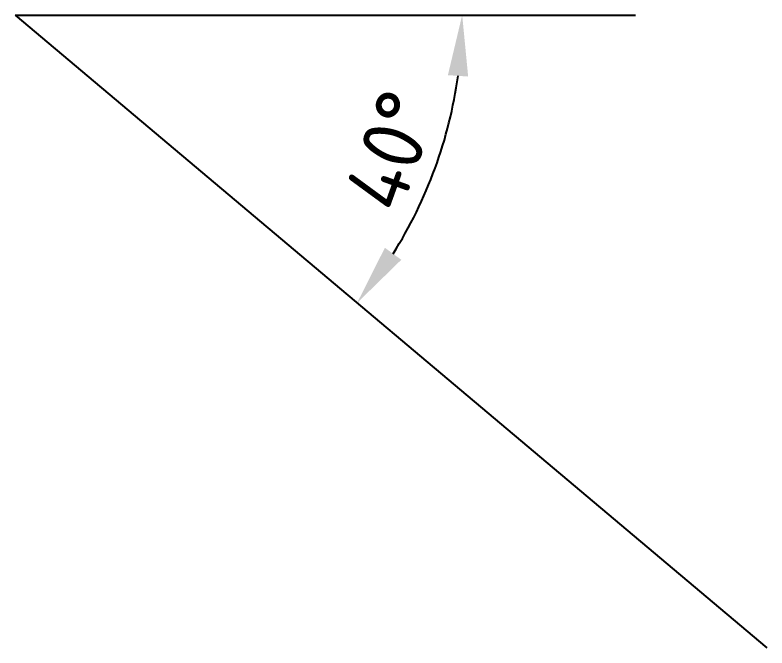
# Model space of a CAD drawing. Header units: metres. Extents: x 134219 to 139178, y 438661 to 444352.
# Drawn here: x 134838.47 to 134860.67, y 443552.05 to 443570.74 of the extents above; entities that cross this region are included whole.
import ezdxf

# ---------------------------------------------------------------- set-up
doc = ezdxf.new("R2010")
doc.units = ezdxf.units.M
doc.layers.get('DEFPOINTS').update_dxf_attribs({"color": 193})
doc.layers.add('X-XX-AL-ORIENTATIE-S', color=7, linetype='Continuous', lineweight=25)
doc.styles.add('ISO18', font='NLCS-ISO.ttf')
doc.dimstyles.new('UTD', dxfattribs={"dimtxt": 1.8, "dimasz": 1.8, "dimexe": 0, "dimexo": 0, "dimgap": 0.5, "dimtad": 1, "dimdec": 1, "dimzin": 1, "dimdsep": 46, "dimtxsty": 'ISO18', "dimcen": 2.5, "dimclrd": 256, "dimclre": 256, "dimclrt": 1, "dimadec": 0, "dimazin": 0, "dimtfac": 1, "dimtdec": 1, "dimtmove": 0, "dimatfit": 3, "dimfxl": 0, "dimlwd": -1, "dimlwe": -1, "dimarcsym": 0})

# ---------------------------------------------------------------- blocks, each defined once
blk = doc.blocks.new('*D129')
at = {"transparency": 16777216}
blk.add_arc((134941.458, 443611.058), 13.201, 327.7258, 352.1815, dxfattribs=at)
for points in [[(134954.238, 443609.283), (134954.836, 443609.242), (134954.66, 443611.058)], [(134952.862, 443603.832), (134952.378, 443604.186), (134951.557, 443602.557)]]:
    blk.add_solid(points, dxfattribs=at)
at = {"layer": 'DEFPOINTS', "color": 0, "transparency": 16777216}
for p in [(134941.458, 443611.058), (134941.458, 443611.058), (134959.78, 443611.058), (134953.249, 443605.121), (134963.657, 443592.37)]:
    blk.add_point(p, dxfattribs=at)
at = {"color": 1, "transparency": 16777216, "insert": (134952.56, 443607.057), "char_height": 1.8, "attachment_point": 5, "rotation": 70.1782, "style": 'ISO18'}
blk.add_mtext('40°', dxfattribs=at)
blk = doc.blocks.new('A$C27F25F0B')
for q in [(134963.657, 443592.37), (134959.78, 443611.058)]:
    blk.add_line((134941.458, 443611.058), q)
dim = blk.add_angular_dim_2l(base=(134953.249, 443605.121), line1=((134941.458, 443611.058), (134963.657, 443592.37)), line2=((134941.458, 443611.058), (134959.78, 443611.058)), dimstyle='UTD')
dim.commit()
dim.dimension.update_dxf_attribs({"geometry": '*D129', "text_midpoint": (134953.877, 443606.582), "dimtype": 130})

msp = doc.modelspace()

# ---------------------------------------------------------------- block references
at = {"layer": 'X-XX-AL-ORIENTATIE-S'}
msp.add_blockref('A$C27F25F0B', (-102.987, -40.322), dxfattribs=at)

doc.saveas('drawing.dxf')
